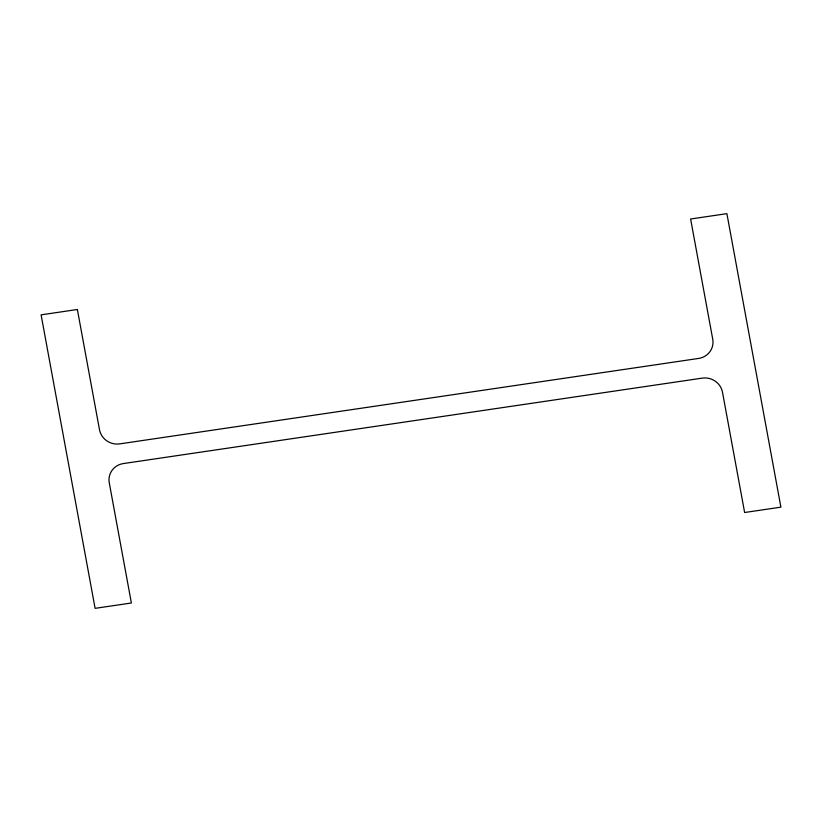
<?xml version="1.0" encoding="UTF-8"?>
<svg xmlns="http://www.w3.org/2000/svg" width="822" height="822" viewBox="0 0 822 822"><rect width="100%" height="100%" fill="white"/><g stroke="black" fill="none" stroke-linecap="round" stroke-linejoin="round"><path stroke-width="1.23" d="M77.371 309.493L41.1 314.847L95.105 608.352L131.386 602.999L109.264 482.791A17.498 16.8 20.5 0 1 123.331 463.567L702.286 378.12A17.498 16.8 20.5 0 1 722.507 392.289L744.629 512.507L780.9 507.153L726.895 213.648L690.614 219.001L712.736 339.209A17.498 16.8 20.5 0 1 698.669 358.433L119.714 443.88A17.498 16.8 20.5 0 1 99.493 429.711L77.371 309.493"/></g></svg>
